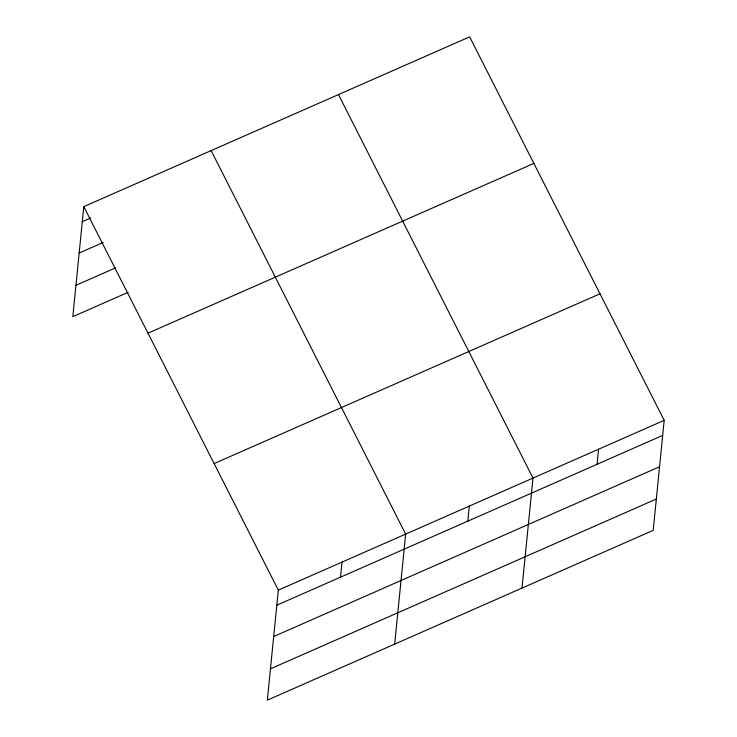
<?xml version="1.0" encoding="UTF-8"?>
<svg xmlns="http://www.w3.org/2000/svg" width="737" height="737" viewBox="0 0 737 737"><rect width="100%" height="100%" fill="white"/><g stroke="black" fill="none" stroke-linecap="round" stroke-linejoin="round"><path stroke-width="1.11" d="M83.797 206.636L278.319 590.134L267.338 700.15L653.203 530.364L664.184 420.348L469.662 36.85L83.797 206.636L72.816 316.652L128.137 292.313M340.485 577.182L341.986 562.119M394.673 644.12L405.654 534.104L211.132 150.606M467.82 521.151L469.322 506.089M522.008 588.089L532.989 478.073L338.467 94.576M597.09 464.273L598.591 449.211M82.295 221.69L90.642 218.023M79.163 253.031L103.171 242.464M75.939 285.311L115.608 267.863M147.99 333.188L533.855 163.402M214.126 463.582L599.992 293.796M278.319 590.134L664.184 420.348M276.817 605.197L662.683 435.41M273.694 636.528L659.551 466.742M270.47 668.818L656.335 499.032"/></g></svg>
